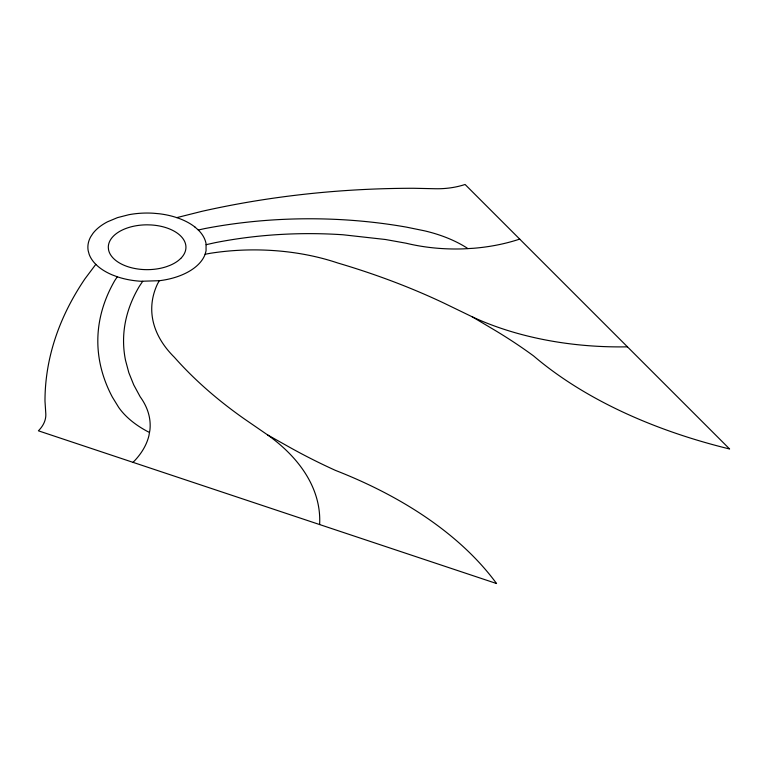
<?xml version="1.0" encoding="UTF-8"?>
<svg xmlns="http://www.w3.org/2000/svg" width="768" height="768" viewBox="0 0 768 768"><rect width="100%" height="100%" fill="white"/><g stroke="black" fill="none" stroke-linecap="round" stroke-linejoin="round"><path stroke-width="1.15" d="M159.283 280.723L157.546 283.843A165.821 95.731 0 0 0 174.374 357.264A591.158 341.299 0 0 0 244.291 418.877L267.619 434.928L287.462 446.064A591.158 341.299 0 0 0 335.462 470.4A446.611 257.846 0 0 1 496.55 583.526L38.4 430.81A55.478 32.035 0 0 0 45.792 413.606L44.986 401.107A581.098 335.491 0 0 1 84.912 278.89L95.818 264.346A59.251 34.205 0 0 1 89.174 254.352L88.205 250.819A59.251 34.205 0 0 1 90.778 236.669L92.995 233.328A59.251 34.205 0 0 1 107.482 221.818L117.504 217.622L128.822 214.714A59.251 34.205 0 0 1 153.322 213.226L159.446 213.782A59.251 34.205 0 0 1 176.755 217.622L176.794 217.632A59.165 34.157 0 0 1 195.062 227.136M117.283 276.787L114.758 280.598A331.632 191.462 0 0 0 112.32 397.018L118.685 407.386A115.546 66.71 0 0 0 147.514 431.462L149.501 432.403M142.694 281.318L139.344 286.33A290.544 167.75 0 0 0 125.52 360.326L128.832 372.691L133.738 384.874L140.189 396.806A127.978 73.891 0 0 1 149.914 430.07L148.915 435.706A127.978 73.891 0 0 1 133.027 462.355M176.794 217.632L201.936 211.325A581.098 335.491 0 0 1 413.626 188.275L435.274 188.736A55.478 32.035 0 0 0 465.082 184.474L729.6 448.982A446.611 257.846 0 0 1 533.645 355.978A591.158 341.299 0 0 0 491.501 328.262L472.214 316.81L444.413 303.341A591.158 341.299 0 0 0 337.699 262.973A165.821 95.731 0 0 0 210.518 253.258L205.114 254.256M206.141 244.685L214.819 242.746A290.544 167.75 0 0 1 342.998 234.768L385.507 239.51L406.186 243.235A127.978 73.891 0 0 0 463.795 248.851L473.558 248.275A127.978 73.891 0 0 0 519.715 239.098M198.298 230.006L204.893 228.557A331.632 191.462 0 0 1 406.541 227.146L424.493 230.822A115.546 66.71 0 0 1 466.205 247.469L467.837 248.611M195.062 227.136L198.442 230.141A59.251 34.205 0 0 1 206.054 243.667L206.054 250.819L205.085 254.352A59.251 34.205 0 0 1 159.446 280.704L140.938 281.261A59.251 34.205 0 0 1 117.504 276.864L112.301 274.915A59.165 34.157 0 0 1 95.837 264.374M627.446 346.829A234.902 135.619 0 0 1 472.214 316.81M267.619 434.928A234.902 135.619 0 0 1 319.613 524.554M180.749 258.451L178.531 260.419A38.822 22.416 0 0 1 169.949 265.373L166.541 266.65A38.822 22.416 0 0 1 108.518 249.581L108.307 247.238A38.822 22.416 0 0 1 147.13 224.832L151.181 224.957A38.822 22.416 0 0 1 180.749 258.451"/></g></svg>
